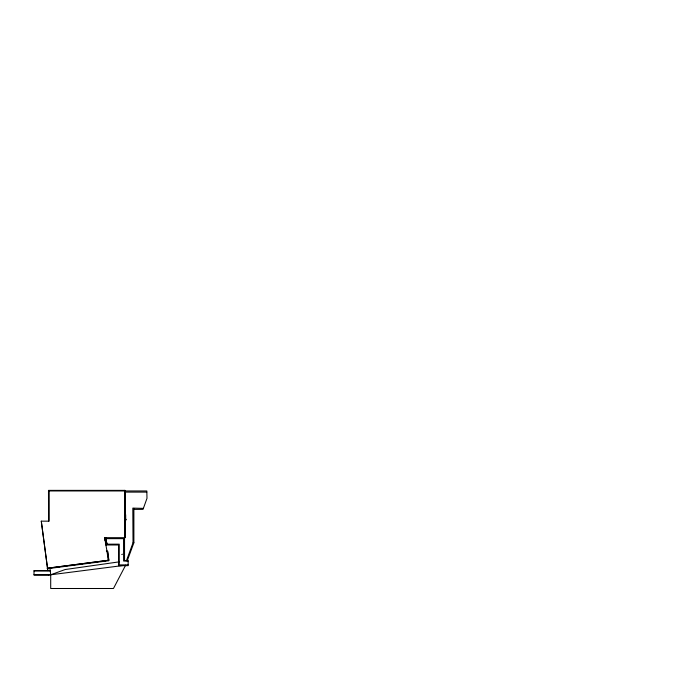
<?xml version="1.0" encoding="UTF-8"?>
<svg xmlns="http://www.w3.org/2000/svg" width="680" height="680" viewBox="0 0 680 680"><rect width="100%" height="100%" fill="white"/><g stroke="black" fill="none" stroke-linecap="round" stroke-linejoin="round"><path stroke-width="1.02" d="M106.615 543.804L106.777 542.733L105.918 543.26M50.235 570.613L34 570.613L34 575.076L48.424 575.076L50.677 574.524M106.564 544.077L106.692 542.725L105.901 543.413M106.683 542.767L106.624 543.745M126.378 560.83L133.025 542.793L132.812 508.113L143.386 508.368M127.287 560.702L133.875 542.776L133.875 508.368M125.987 519.316L125.443 520.395M125.638 565.182L113.467 588.498L50.703 588.498L50.703 574.787L49.997 568.505M121.771 554.574L122.443 554.183M125.409 519.971L125.876 519.256M48.535 521.16L48.492 490.373L125.078 490.373L125.078 537.676L104.644 537.676L107.023 551.361L107.712 551.267L108.894 560.21L108.273 560.796L47.583 568.692L47.243 568.25M107.041 551.608L106.428 550.808L107.075 551.59M50.703 574.787L65.153 569.534L119.119 561.867M104.924 538.229L105.358 537.769M106.148 544.289L105.706 544.298M106.811 544.544L105.748 544.578L106.82 544.553L105.85 537.693L104.882 537.863L105.204 540.2M41.285 521.16L47.583 568.701L41.285 521.16L49.189 521.16L49.189 490.96M47.209 568.25L108.205 560.303L108.273 560.796L108.715 560.235L107.525 551.293M108.894 560.21L47.515 568.208M48.424 575.076L123.556 565.454M133.025 542.793L133.875 542.776M48.492 490.96L146.82 490.96L146.99 498.321L143.03 509.371L133.875 509.371M124.542 492.108L146.82 492.108M124.993 514.785L125.681 514.785L125.681 520.837L124.814 520.591M105.85 538.645L123.531 538.645L123.598 561.017L128.146 561.017M106.072 544.178L119.255 544.17L119.255 564.902L128.146 564.902M105.91 544.977L118.516 544.977L118.516 565.667L128.146 565.667L128.146 560.549L124.542 560.549L124.542 490.373M34 570.945L50.303 570.945M34 574.753L48.492 574.753M106.326 544.629L105.409 538.067L106.292 544.357M105.91 544.553L105.043 537.837M106.403 550.825L106.547 551.659M104.95 538.645L105.264 540.481M105.477 542.173L105.842 544.714M107.023 551.361L108.205 560.303M47.558 568.505L47.838 570.613M124.933 490.467L124.933 537.676"/></g></svg>
